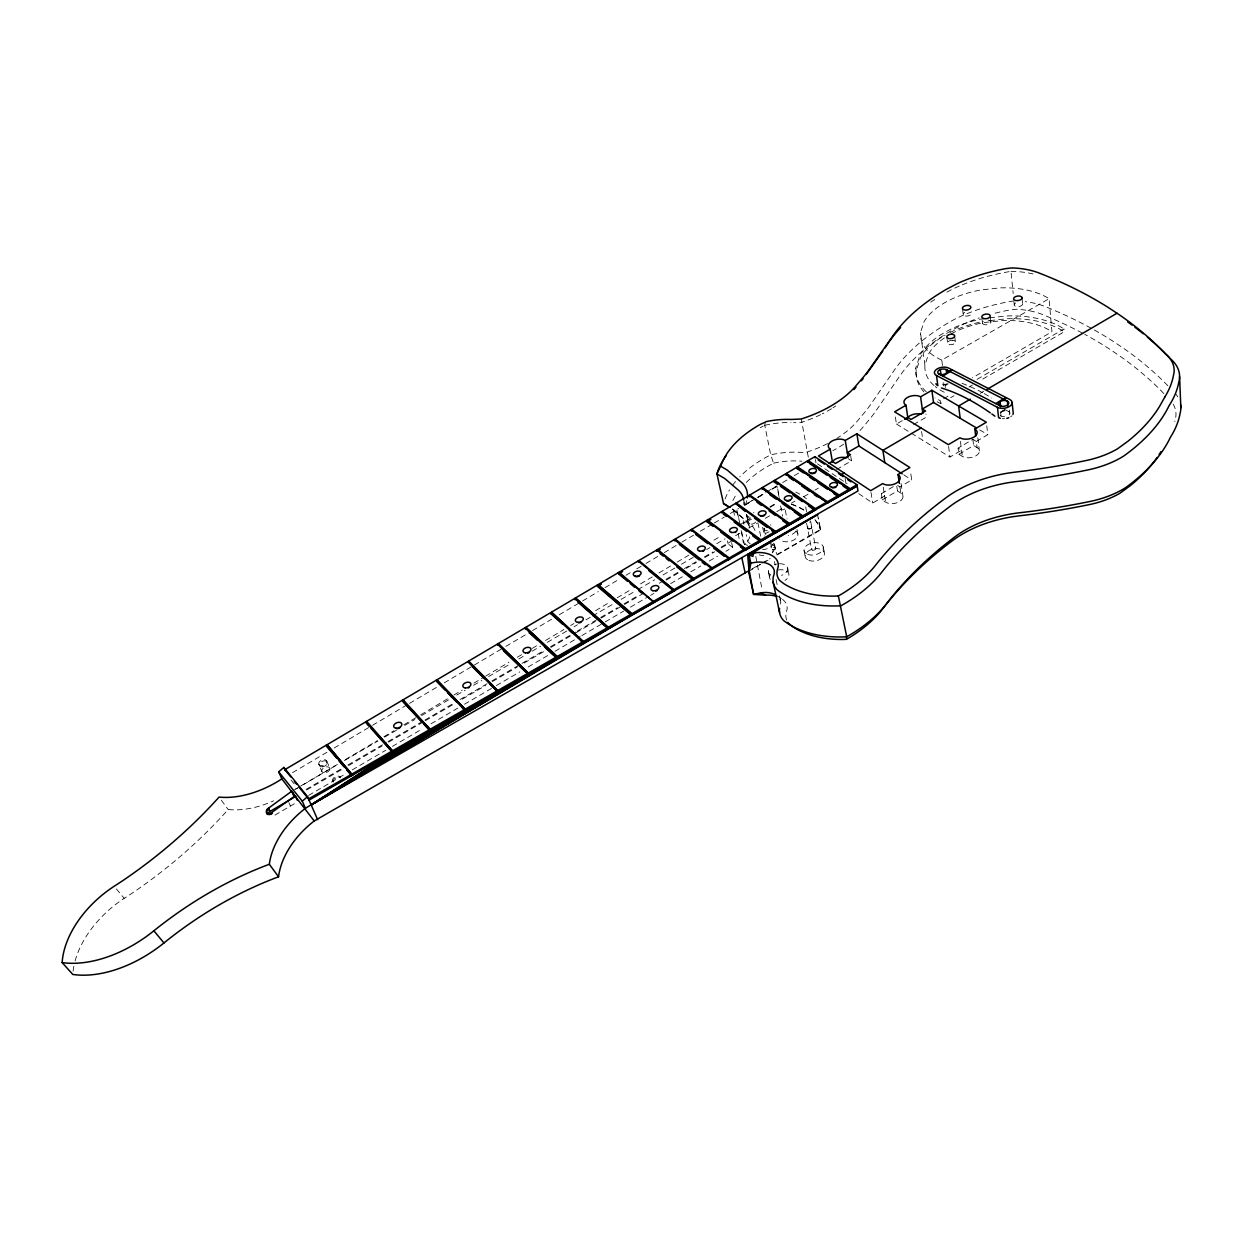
<?xml version="1.0" encoding="UTF-8"?>
<svg xmlns="http://www.w3.org/2000/svg" width="1243" height="1243" viewBox="0 0 1243 1243"><rect width="100%" height="100%" fill="white"/><g stroke="black" fill="none" stroke-linecap="round" stroke-linejoin="round"><path stroke-width="0.75" stroke-dasharray="5 3.75" d="M746.235 482.455A99.269 59.882 -10.6 0 1 768.656 465.783L773.566 463.173L770.707 454.86L764.771 425.324L765.284 421.781M933.959 385.47A70.804 39.046 -7.8 0 1 924.916 365.256L928.412 354.271A70.804 39.046 -7.8 0 1 948.114 335.579M923.969 391.887A82.644 45.727 -7.7 0 1 916.184 370.802L920.317 357.984A82.644 45.727 -7.7 0 1 945.162 335.128M916.184 370.802L915.796 368.006L919.944 355.203A82.737 45.696 -7.7 0 1 981.193 319.031M924.916 365.256L920.473 332.627L924.046 321.735A71.69 38.657 -8 0 1 980.463 290.023L999.792 287.894A71.69 38.657 -8 0 1 1049.076 298.724L1051.951 331.757L972.523 377.748M741.745 532.113L744.417 544.325L747.727 541.606A42.324 25.73 -13.2 0 0 749.653 536.821M75.093 960.948A85.798 55.515 -39.3 0 1 124.207 898.347L132.007 893.266A306.446 175.154 -35.8 0 0 228.184 809.519A79.226 49.969 -33.8 0 0 273.693 800.818M1000.289 412.272L1004.732 409.46M1000.351 412.769L1004.779 409.957M945.27 385.61L948.191 383.792M743.516 523.225L750.182 519.248M770.178 507.284L776.844 503.306M744.914 505.248L751.362 501.426M757.81 497.604L764.243 493.766M772.307 488.981L777.139 486.106L779.796 499.406M295.679 789.243L337.335 764.445M345.663 759.489L377.313 740.626M383.978 736.664L393.984 730.713M403.975 724.762L418.969 715.828M420.647 714.834L452.297 695.987M453.959 694.992L462.287 690.036M473.956 683.091L483.947 677.124M485.625 676.145L508.946 662.255M517.274 657.283L522.278 654.315M532.268 648.364L538.934 644.387M545.599 640.425L563.934 629.502M570.599 625.54L573.924 623.551M595.583 610.655L610.577 601.721M617.243 597.759L632.236 588.825M640.565 583.868L652.233 576.923M658.899 572.961L670.567 566.016M677.233 562.038L688.886 555.093M713.886 540.208L720.552 536.246M740.067 524.624L750.011 518.704M769.914 506.849L776.549 502.887M292.525 772.649L327.531 751.937M334.196 747.991L371.067 726.145M372.543 725.29L407.828 704.377M409.506 703.383L437.909 686.571M444.217 682.858L504.238 647.339M505.901 646.36L530.916 631.553M532.579 630.558L551.535 619.294M559.257 614.772L580.932 601.954M582.594 600.959L598.318 591.59M604.999 587.644L620.039 578.741M625.944 575.307L630.947 572.355M636.758 568.843L644.278 564.462M645.94 563.467L662.612 553.601M664.275 552.622L680.201 543.113M681.879 542.134L693.563 535.205M700.26 531.243L712.627 524.002M714.29 523.008L724.296 517.088M730.325 513.437L738.653 508.511M744.308 505.248L755.977 498.35M757.64 497.355L765.222 492.772M766.884 491.793L776.859 485.889L779.485 499.033M782.639 482.564L787.642 479.596M794.308 475.649L799.311 472.697M911.274 433.17L949.978 457.067L961.554 450.215L958.089 448.101L972.865 439.369L976.345 441.451L977.076 447.62A9.742 5.702 -7.8 0 1 976.004 455.824A9.742 5.702 -7.8 0 1 962.331 456.383L958.881 454.27L958.089 448.101M976.345 441.451L987.781 434.677L986.771 425.805M858.727 493.657L872.726 503.042L884.659 495.973L881.287 493.751L895.007 485.64M897.648 485.469L899.916 486.93L911.709 479.938L910.404 471.097M958.881 454.27L973.611 445.522L977.076 447.62M882.266 499.888L897.477 490.876L900.849 493.083A9.835 5.92 -9.2 0 1 899.373 501.644A9.835 5.92 -9.2 0 1 885.622 502.125L882.266 499.888L881.287 493.751M803.724 496.734L813.435 491.047M815.051 490.099L818.282 488.204M980.307 393.301L983.633 391.343M735.607 535.671L742.195 531.833M748.783 527.995L757.018 523.194M765.268 518.378L770.209 515.503M776.797 511.665L783.385 507.812M791.62 503.011L794.914 501.1M306.042 789.414L341.203 768.904M347.9 764.989L386.402 742.522M388.08 741.543L423.241 721.018M424.904 720.039L453.369 703.429M460.065 699.514L490.208 681.925M491.871 680.946L520.335 664.337M522.013 663.358L543.781 650.664M550.478 646.748L575.587 632.097M577.265 631.118L599.017 618.424M600.695 617.445L617.429 607.672M624.126 603.756L639.197 594.962M659.287 583.231L664.306 580.31M665.984 579.331L682.733 569.558M684.396 568.579L696.127 561.743M704.486 556.848L712.861 551.97M721.235 547.091L731.272 541.218M306.757 789.958L341.872 769.464M348.568 765.564L382.005 746.033M388.702 742.133L423.816 721.624M425.479 720.645L453.913 704.051M462.272 699.172L485.687 685.499M492.368 681.599L517.445 666.947M524.142 663.047L544.201 651.332M550.898 647.432L574.297 633.759M575.975 632.78L599.39 619.123M601.053 618.144L622.79 605.45M624.468 604.471L644.542 592.756M666.279 580.061L679.657 572.262M686.338 568.346L696.375 562.489M704.734 557.61L714.772 551.752M721.453 547.852L728.134 543.937L732.655 547.355L725.943 551.27M274.983 815.097L296.456 802.527M308.684 795.38L345.554 773.814M352.251 769.883L385.765 750.275M392.477 746.359L422.636 728.709M431.01 723.814L457.828 708.122M464.525 704.206L494.698 686.556M496.361 685.577L519.823 671.857M528.213 666.947L553.337 652.249M555.015 651.27L580.155 636.556M581.833 635.577L603.616 622.836M605.294 621.857L623.722 611.074M630.434 607.159L648.862 596.36M650.54 595.381L653.896 593.424M670.645 583.62L682.376 576.768M690.751 571.858L700.803 565.985M709.194 561.075L717.568 556.18M836.586 469.497L851.517 460.811L850.756 456.274M913.527 424.562L926.423 417.058L926.004 414.028M294.591 789.569L297.434 787.907M300.79 785.949L337.692 764.461M344.389 760.561L377.934 741.014M384.646 737.115L396.377 730.278M404.767 725.384L414.836 719.526M421.548 715.611L450.044 699.017M456.756 695.101L465.146 690.222M473.536 685.328L481.911 680.449M488.623 676.534L510.422 663.84M518.813 658.961L523.847 656.024M532.222 651.146L540.612 646.251M547.324 642.351L567.445 630.621M574.157 626.721L577.513 624.763M585.888 619.884L590.922 616.948M592.6 615.969L614.399 603.275M621.112 599.359L636.198 590.58M637.877 589.602L654.657 579.828M663.032 574.95L674.778 568.098M681.49 564.198L693.221 557.361M706.645 549.546L710.002 547.588M716.698 543.688L725.089 538.794M895.38 417.042L896.436 424.018L902.915 420.258M943.639 398.723L950.32 394.854M977.06 379.333L1063.977 328.929L1064.21 331.772L980.727 380.234M937.113 401.738A82.644 45.727 -7.7 0 0 940.671 403.493L943.996 401.551M950.677 397.682L954.018 395.74M969.043 387.024L972.383 385.081M751.984 500.649L745.272 504.534L745.893 503.244A47.98 28.496 -13.2 0 0 746.81 500.587M758.696 496.765L763.715 493.859M772.105 489.012L777.139 486.106M751.829 569.045L760.188 564.229M761.866 563.265L770.209 558.433M776.891 554.58L820.333 529.518L817.49 514.291M748.612 571.36L762.021 563.654M763.699 562.691L770.396 558.822M777.093 554.968L820.66 529.922L818.422 517.943M942.489 365.582L941.774 360.082L1049.076 298.724M773.566 463.173L774.979 462.862A60.55 36.187 -11.6 0 1 798.969 461.013L801.921 461.215M989.599 317.804L1007.048 315.94A82.737 45.696 -7.7 0 1 1063.977 328.929M989.91 320.601L1007.343 318.736A82.644 45.727 -7.7 0 1 1064.21 331.772M744.417 544.325L747.618 545.273M1004.934 409.569L1008.446 411.402M979.67 429.86L987.781 434.677M896.436 424.018L909.627 432.16M903.801 474.857L911.709 479.938M777.155 595.863L782.577 599.39M848.332 458.729L851.517 460.811M732.515 509.21L751.875 525.478A47.187 28.807 -13.2 0 1 755.682 532.284M817.537 463.872L847.105 483.651M736.462 511.79L731.195 508.185L744.479 519.714A42.324 25.73 -13.2 0 1 749.607 527.591M803.149 496.299L806.489 498.831M750.259 543.828L747.727 541.606L746.22 534.614M116.407 888.947L124.207 898.347M291.064 780.014L294.607 784.411M221.332 800.197L228.184 809.519M318.829 764.29L319.109 764.756A4.273 2.719 -23.2 0 0 326.008 763.606A4.273 2.719 -23.2 0 0 323.6 759.644A4.273 2.719 -23.2 0 0 318.829 764.29L321.828 771.499M288.904 802.636L290.442 806.054M332.627 780.93L333.14 782.142M326.723 760.965L329.752 768.127A4.304 2.75 -23.3 0 1 324.734 772.851A4.304 2.75 -23.3 0 1 322.9 768.469A4.304 2.75 -23.3 0 1 329.752 768.127M727.45 540.876L728.134 543.937M731.614 542.756L732.655 547.355M739.834 523.381L736.757 509.459L739.072 520.164M733.665 511.463L734.504 515.208M743.19 520.662L743.951 524.158M743.671 499.857L744.883 505.466M746.888 514.835L749.7 527.933M746.515 514.944L748.193 522.744M757.873 522.775L760.825 536.774M768.36 571.92L769.635 577.886M776.114 579.673L777.232 585.065M779.485 595.832L780.604 601.224M764.119 528.834L765.393 534.972M762.612 527.312L764.461 536.059M774.203 544.543L774.824 547.51M770.582 542.927L772.618 552.747M774.451 561.556L775.181 565.083M808.292 457.16L801.253 419M774.405 543.766L776.487 553.819M779.485 563.716A9.835 6.153 -11.7 0 1 787.689 568.175L788.901 574.142M780.573 505.932L782.624 516.156M785.281 510.174L787.021 518.937M797.012 529.44L797.882 533.9M804.066 550.711L805.231 556.693M805.682 506.926L806.645 512.038M806.583 523.287L811.555 549.251M810.56 520.926L815.781 548.427M755.791 556.398L762.083 589.695M823.286 546.967L824.404 552.964M815.392 459.553L815.983 462.831M741.154 530.606L743.454 543.144M738.218 533.558L739.476 540.658M845.085 478.306L845.986 483.574M870.986 492.43L872.726 503.042M883.245 487.132L885.622 502.125M896.762 486.277L897.477 490.876M901.051 483.48L903.008 496.47M899.916 486.93L900.849 493.083M921.576 431.507L922.803 440.302M940.671 403.493L940.298 400.666A82.737 45.696 -7.7 0 1 935.031 397.978M1013.946 301.598L1014.319 305.203A4.226 2.253 -7.6 0 0 1018.732 306.586A4.226 2.253 -7.6 0 0 1022.647 304.1L1022.569 303.525A4.226 2.253 -7.6 0 0 1022.212 302.997M943.111 382.533L943.546 385.905M948.595 446.439L949.978 457.067M944.851 383.916L945.333 387.583M960.435 441.343L962.331 456.383M946.855 337.226L947.617 343.27M954.81 337.164L955.37 341.701M972.865 439.369L973.611 445.522M962.517 308.606L963.232 314.603A4.226 2.253 -8.4 0 0 965.935 316.064L967.007 316.079A4.226 2.253 -8.4 0 0 971.544 313.516L971.482 312.925A4.226 2.253 -8.4 0 0 971.14 312.397M977.837 437.816L979.391 450.836M982.001 318.767L982.514 323.289M990.36 317.058L990.92 322.201M1000.677 412.66L1001.05 416.094M1009.487 409.941L1009.86 413.391M962.315 284.802A130.437 70.929 -7.3 0 1 1010.979 271.362L1013.185 293.503M1022.057 298.04L1022.647 304.1M963.232 314.603L963.185 314.028A4.226 2.253 -8.4 0 1 964.646 312.319M73.104 971.156A85.798 55.515 -39.3 0 1 74.238 964.382M791.154 503.943A79.521 48.881 -12.5 0 1 806.039 511.417M814.926 519.683A79.521 48.881 -12.5 0 1 820.333 529.518M750.788 517.958A3.931 2.377 -12.2 0 1 747.307 517.228A3.931 2.377 -12.2 0 1 747.369 514.742M784.753 508.853A1.896 1.134 -11.5 0 1 781.863 509.661A1.896 1.134 -11.5 0 1 781.925 507.828M810.11 521.967A2.175 1.321 -11 0 1 809.721 522.262M765.439 534.49A3.978 2.424 -11.9 0 1 765.968 533.527M766.434 533.076A3.978 2.424 -11.9 0 1 769.153 531.942M767.428 530.73A3.978 2.424 -11.9 0 1 764.165 528.337M755.589 522.044A3.931 2.377 -12.2 0 1 750.617 524.126A3.931 2.377 -12.2 0 1 748.348 521.33A3.931 2.377 -12.2 0 1 753.32 519.248M333 781.598A4.366 2.812 -23.3 0 1 335.672 778.025A4.366 2.812 -23.3 0 1 340.442 777.854M332.906 781.412A4.366 2.812 -23.2 0 1 334.802 777.015A4.366 2.812 -23.2 0 1 340.38 777.046M764.6 528.85A3.978 2.424 -11.9 0 1 763.963 528.057M770.442 524.841A3.978 2.424 -11.9 0 1 770.955 525.136M749.032 516.777A3.931 2.377 -12.2 0 1 746.577 514.462M753.553 512.504A3.931 2.377 -12.2 0 1 753.926 512.862M835.747 405.995A90.428 49.86 -11.6 0 1 832.95 407.828M831.505 408.745A90.428 49.86 -11.6 0 1 822.307 413.857M820.691 414.649A90.428 49.86 -11.6 0 1 801.704 422.263L796.141 422.76A66.376 38.751 -11.7 0 0 793.609 422.604M773.534 543.144A9.664 5.935 -12 0 1 762.612 549.577M771.328 543.921A9.633 5.935 -12 0 1 772.773 552.203M763.87 555.512A9.633 5.935 -12 0 1 759.364 554.829M796.079 531.274A9.602 5.873 -11.4 0 1 793.065 540.41A9.602 5.873 -11.4 0 1 779.625 539.042M778.196 569.978A9.82 6.153 -11.7 0 1 788.295 572.65A9.82 6.153 -11.7 0 1 785.017 580.357M770.225 579.393A9.82 6.153 -11.7 0 1 770.411 574.608M949.916 332.596A82.644 45.727 -7.7 0 1 983.322 321.455M1163.821 393.549A533.713 334.429 -13.7 0 0 1121.543 357.238L1111.242 350.184A533.045 333.963 -13.7 0 0 1084.782 334.383M1173.159 404.146A57.629 32.924 -5.2 0 1 1175.8 416.871L1175.225 419.637A150.294 86.249 -6.9 0 1 1174.837 421.579M786.664 620.102A28.201 18.132 -10.9 0 1 786.182 612.861L787.13 608.899A24.192 15.46 -12.1 0 0 779.92 597.712M732.888 500.525A99.269 59.882 -10.6 0 1 735.234 496.221M859.97 430.575A93.815 53.014 -11.5 0 0 862.875 427.266L868.655 420.352A197.062 108.654 -13 0 0 876.129 410.563L898.44 377.95A208.265 118.116 -5.8 0 1 951.874 330.25L962.921 324.392A123.849 69.002 -7.1 0 1 979.251 317.897M843.717 444.202A93.815 53.014 -11.5 0 1 832.872 450.65M995.115 313.174A123.849 69.002 -7.1 0 1 1009.984 309.942L1016.23 309.274A62.305 33.981 -7.7 0 1 1042.659 314.588A533.045 333.963 -13.7 0 1 1083.166 333.512M796.002 531.087A9.618 5.873 -11.5 0 1 788.342 535.609M760.219 427.685A105.748 62.305 -10.8 0 1 763.233 426.1M795.769 492.073A80.018 48.726 -12.5 0 1 799.762 494.186M791.465 504.347A79.536 48.897 -12.4 0 1 806.365 511.821M815.253 520.087A79.536 48.897 -12.4 0 1 820.66 529.922M779.967 599.25A19.002 12.104 -12.2 0 1 780.247 605.45M1013.931 300.868A128.961 71.566 -7.1 0 0 955.416 318.829A213.765 120.773 -5.9 0 0 893.313 371.626L870.923 404.099A193.24 106.09 -13 0 1 860.84 416.84L857.779 420.554A89.418 50.326 -11.5 0 1 836.663 438.484M959.254 286.092A130.437 70.929 -7.3 0 0 951.827 289.479A216.298 119.779 -6.1 0 0 945.939 292.726M827.589 443.596A89.418 50.326 -11.5 0 1 807.22 451.97L801.735 452.436A65.599 39.061 -11.6 0 0 770.707 454.86A104.49 62.787 -10.7 0 0 739.756 476.877M764.771 425.324A66.376 38.751 -11.7 0 1 791.061 422.527M930.681 302.189A216.298 119.779 -6.1 0 1 934.705 299.532M1091.136 328.23A539.726 337.055 -13.7 0 0 1045.239 306.601A67.106 36.467 -7.8 0 0 1025.211 301.645M1094.368 330.017A539.726 337.055 -13.7 0 1 1114.691 342.322L1125.133 349.407A539.726 337.055 -13.7 0 1 1170.347 388.344M1010.979 271.362A67.868 36.109 -8 0 1 1033.042 273.926M743.842 502.125A42.821 25.544 -13.2 0 1 743.687 504.456M725.042 499.002A104.49 62.787 -10.7 0 1 729.532 489.913M732.5 485.469A104.49 62.787 -10.7 0 1 735.903 481.119M1176.018 394.326A62.834 35.752 -5.3 0 1 1177.727 396.874M787.689 568.175A9.835 6.153 -11.7 0 1 781.552 575.416M770.178 574.701A9.835 6.153 -11.7 0 1 769.153 568.641M774.513 564.695A9.835 6.153 -11.7 0 1 776.968 564.011M944.307 392.275A70.804 39.046 -7.8 0 1 935.202 386.526M951.175 333.839A70.804 39.046 -7.8 0 1 984.099 322.574L1003.21 320.539A70.804 39.046 -7.8 0 1 1051.951 331.757M941.774 360.082A71.69 38.657 -8 0 1 920.473 332.627M926.221 391.685A82.737 45.696 -7.7 0 1 915.796 368.006M988.076 320.119A4.273 2.3 -8.1 0 1 990.562 323.009A4.273 2.3 -8.1 0 1 984.611 324.672A4.273 2.3 -8.1 0 1 983.182 321.502M1014.241 304.613A4.226 2.253 -7.6 0 1 1015.671 302.935M1012.004 415.69A8.53 4.879 -7.3 0 1 1010.606 416.809M1004.53 418.673A8.53 4.879 -7.3 0 1 1002.34 418.673M947.197 383.652A4.956 2.766 -8.6 0 1 940.236 384.18M1000.413 412.583A5.127 2.937 -7.3 0 1 1007.42 411.013A5.127 2.937 -7.3 0 1 1009.114 414.913M1004.624 416.716A5.127 2.937 -7.3 0 1 1000.273 415.535M961.989 383.31A192.805 95.866 55.5 0 1 982.654 392.772M984.161 393.596A192.805 95.866 55.5 0 1 991.79 398.055M952.837 340.302L951.843 340.287A3.962 2.16 -8.6 0 0 947.648 342.415A3.962 2.16 -8.6 0 0 950.149 344.684L951.144 344.699A3.962 2.16 -8.6 0 0 955.339 342.555A3.962 2.16 -8.6 0 0 952.837 340.302M772.897 549.81A1.787 1.103 -11.8 0 0 775.352 548.349A1.787 1.103 -11.8 0 0 772.571 547.93A1.787 1.103 -11.8 0 0 772.897 549.81M808.276 528.679A2.175 1.321 -11 0 0 811.71 527.405A2.175 1.321 -11 0 0 808.789 526.317A2.175 1.321 -11 0 0 808.276 528.679M322.232 766.838A4.273 2.719 -23.2 0 0 327.22 762.161A4.273 2.719 -23.2 0 0 320.414 762.487A4.273 2.719 -23.2 0 0 322.232 766.838M772.928 549.981A1.787 1.103 -11.8 0 0 775.383 548.536A1.787 1.103 -11.8 0 0 772.602 548.116A1.787 1.103 -11.8 0 0 772.928 549.981M808.913 560.391A9.758 6.06 -10.9 0 0 824.389 554.564A9.758 6.06 -10.9 0 0 811.166 549.608A9.758 6.06 -10.9 0 0 808.913 560.391M808.307 528.865A2.175 1.321 -11 0 0 811.757 527.576A2.175 1.321 -11 0 0 808.82 526.504A2.175 1.321 -11 0 0 808.307 528.865M812.363 550.059A2.144 1.336 -10.9 0 0 815.781 548.784A2.144 1.336 -10.9 0 0 812.875 547.697A2.144 1.336 -10.9 0 0 812.363 550.059M807.748 554.394A9.789 6.06 -10.9 0 0 823.27 548.567A9.789 6.06 -10.9 0 0 810.016 543.626A9.789 6.06 -10.9 0 0 807.748 554.394"/><path stroke-width="1.5" d="M748.97 573.241L748.208 554.316L748.97 573.241L749.063 554.953L748.208 554.316L817.785 514.524L753.88 552.125L752.87 556.413L749.063 554.953L750.803 563.265L748.97 573.241L753.6 594.418L765.486 595.148A24.192 15.46 -12.1 0 1 776.797 596.422M787.813 622.323A28.201 18.132 -10.9 0 0 788.559 623.365L792.646 626.627A81.261 51.538 -10 0 0 842.381 639.477L846.359 639.353L846.716 636.773L838.357 595.941L840.765 594.574A125.201 76.709 -11.9 0 0 875.833 564.897A527.281 345.632 2.2 0 1 946.172 497.62A105.562 65.102 -6.3 0 1 1008.353 473.07L1014.723 472.185A422.014 214.247 -8.3 0 0 1085.962 460.563A72.84 41.765 -6.1 0 0 1117.395 448.894L1128.069 441.141A198.181 110.922 -8.1 0 0 1159.719 406.135L1165.033 396.688M267.587 808.991L268.814 809.007L266.655 811.228L266.608 813.124L271.285 814.025C266.996 816.449 264.231 810.296 268.457 808.23L291.732 791.232L295.446 796.577L269.933 811.461A4.413 2.828 -25 0 0 267.54 814.507M728.414 506.787L723.55 503.586L716.931 473.94L721.841 463.375A100.947 59.244 -10.8 0 1 760.296 424.407L766.729 421.47A61.56 35.783 -11.7 0 1 791.076 419.466L801.253 419L807.764 416.762A95.276 52.33 -11.7 0 0 856.085 385.625L861.989 378.742A200.076 107.162 -13.1 0 0 869.603 369L892.381 336.604A211.73 116.764 -6.2 0 1 946.762 289.106L957.996 283.249A125.838 68.147 -7.4 0 1 1005.773 268.628L1012.128 267.913A63.284 33.53 -8 0 1 1038.93 272.963A542.445 330.949 -13.7 0 1 1108.445 307.611L1118.918 314.51A543.129 331.399 -13.7 0 1 1165.39 353.804L1167.767 356.011A58.607 32.551 -5.6 0 1 1173.951 373.086L1173.361 375.821A152.78 85.254 -7.2 0 1 1165.033 396.688M888.947 342.12L885 347.962M866.231 374.454L882.779 351.07M853.925 389.603L855.992 387.132M62.15 962.595A104.396 65.04 -38.1 0 0 153.868 930.805A321.968 230.281 -42.3 0 1 269.327 864.258A78.822 53.216 -34.8 0 1 305.421 808.307L302.267 801.176L307.549 796.67L283.87 767.413L278.681 771.81L281.85 778.895L314.199 820.986A78.262 53.263 -35 0 0 278.541 876.797A319.467 230.095 -42.6 0 0 163.952 942.955A103.697 65.133 -38.2 0 1 72.809 974.465L62.15 962.595A86.42 55.453 -39.1 0 1 114.17 886.259L122.032 881.147A308.388 174.657 -35.6 0 0 219.048 797.089A79.754 49.875 -33.7 0 0 281.85 778.895M269.933 813.777L295.306 795.691L297.295 800.166M995.767 403.602L1003.194 398.925M1003.614 399.143L1006.069 397.605M676.658 566.792L693.252 579.999L694.06 579.518L656.755 549.981L638.902 560.515L674.747 590.58L430.979 730.262L305.421 808.307M942.831 376.085L950.149 371.564M949.745 371.362L952.169 369.87M489.758 683.992L497.821 691.978L467.881 661.54L437.085 679.719L466.016 710.188L311.17 804.936L857.996 490.938L856.94 484.723L814.864 456.678L808.168 460.547L808.385 461.774M528.337 674.483L497.402 644.092L468.735 661.027L498.707 691.45L311.17 804.936L393.285 751.86L430.979 730.262L403.152 699.778L436.215 680.232L465.131 710.701L462.396 707.904M583.604 642.817L311.17 804.936L393.347 751.813L366.669 721.313L402.266 700.291L430.078 730.791L423.552 723.799M762.534 487.489L802.729 515.861L802.962 517.104L762.798 488.717L762.534 487.489L773.938 480.73L815.626 509.879L744.977 550.354L740.346 546.889M608.448 628.57L311.17 804.936L631.926 615.13M309.056 800.119L351.629 775.741L351.132 774.529L326.179 745.225L284.865 769.635L290.784 776.953M327.095 744.697L352.561 775.197L327.095 744.697L365.768 721.841L391.965 751.145L392.446 752.357L351.629 775.741L346.642 769.883M498.257 643.594L529.207 673.986L498.257 643.594L524.95 627.824L556.802 658.168M556.274 656.382L525.789 627.327L550.649 612.644L583.387 642.942L580.543 640.378M551.472 612.162L584.241 642.445L551.472 612.162L574.686 598.458L608.247 628.694L577.964 602.218M575.509 597.961L609.101 628.197L575.509 597.961L597.184 585.158L631.491 615.316M674.747 590.58L638.11 560.981L619.076 572.231L654.206 602.342L632.376 614.865L597.992 584.676L618.268 572.697L654.206 602.342L857.157 485.966L826.828 503.337M657.547 549.499L674.343 539.586L712.286 569.061L711.478 569.543L711.182 568.3L693.765 578.275L657.547 549.499L657.065 551.193L656.755 549.981M674.343 539.586L674.654 540.814L675.493 540.379L675.135 539.12L690.953 529.782L729.501 559.21L728.631 559.63M690.953 529.782L691.248 530.994L692.087 530.575L691.745 529.316L706.645 520.506L745.769 549.888L745.505 548.645L707.422 520.04L721.499 511.728L761.182 541.047L760.918 539.804L722.276 511.261L735.607 503.399L775.818 532.672L775.554 531.429L736.384 502.949L749.016 495.475L788.683 523.924L788.932 525.168M749.016 495.475L749.265 496.703L750.104 496.299L749.778 495.025L761.773 487.94L801.937 516.327L802.186 517.57L794.417 512.069M786.353 473.428L827.465 501.706L827.698 502.949L786.586 474.655L786.353 473.428L796.732 467.29L838.264 495.522L838.481 496.765L833.633 493.471M797.478 466.855L839.041 495.071L839.258 496.314L797.726 468.083L797.478 466.855L807.406 460.982L849.357 489.167L849.575 490.41L843.065 486.029M326.179 745.225L326.691 746.437L327.593 745.893M365.768 721.841L393.347 751.813L392.446 752.357L371.237 728.631M402.266 700.291L430.979 730.262M436.215 680.232L466.016 710.188M498.676 691.434L467.881 661.54M498.661 644.806L497.806 645.303L497.402 644.092M526.177 628.538L525.338 629.036L524.95 627.824M550.649 612.644L551.022 613.871L551.845 613.374M575.866 599.188L575.043 599.67L574.686 598.458M597.184 585.158L597.526 586.385L601.457 584.055M618.268 572.697L618.61 573.924L622.588 571.578M706.645 520.506L706.925 521.734L710.887 519.465M761.773 487.94L762.021 489.167L762.86 488.763M786.586 474.655L785.902 475.152L785.592 473.878L774.7 480.295L774.948 481.523M797.788 468.129L797.043 468.58L803.398 472.899M906.007 405.234L894.603 411.821L948.362 444.652L959.984 437.8A9.82 5.687 -7.9 0 0 973.751 437.21A9.82 5.687 -7.9 0 0 974.854 429.037L986.352 422.247L931.893 390.302L920.597 396.812A9.493 5.376 -9.1 0 0 907.374 397.48A9.493 5.376 -9.1 0 0 906.007 405.234L907.778 417.43L911.041 419.435L925.584 410.998L922.29 409.025L933.524 402.514L976.423 427.934M830.184 449.158L818.422 455.948L870.69 490.674L882.685 483.589A9.913 5.889 -9.3 0 0 896.514 483.076A9.913 5.889 -9.3 0 0 898.021 474.546L909.892 467.554L856.862 433.776L845.224 440.488A9.587 5.562 -10.4 0 0 831.94 441.079A9.587 5.562 -10.4 0 0 830.184 449.158L832.344 461.339L835.514 463.453L850.492 454.752L847.306 452.67L858.882 445.973L902.216 473.847M656.972 551.286L660.188 549.39M840.936 474.935L844.168 473.039M921.079 427.996L882.887 450.354L884.814 462.645M970.301 399.158L958.633 405.995L960.171 418.301M986.973 389.401L1116.991 313.236M808.168 460.547L850.134 488.717L856.94 484.723M846.359 639.353L848.72 637.985A123.057 77.439 -11.8 0 0 883.074 608.34A516.498 346.409 3 0 1 951.998 540.985A103.682 65.646 -5.9 0 1 1013.107 516.668L1019.369 515.814A415.675 217.323 -8 0 0 1089.396 504.58A71.612 42.2 -5.7 0 0 1120.285 493.02L1130.757 485.283A194.98 112.227 -7.8 0 0 1157.14 457.455M829.003 463.282L832.344 461.339M904.531 419.311L907.778 417.43M314.199 820.986L748.488 570.972M749.778 495.025L789.476 523.458L801.937 516.327M351.132 774.529L308.528 798.923L299.066 787.207M352.064 773.985L391.965 751.145M392.881 750.601L429.627 729.563M430.529 729.035L464.696 709.489M465.581 708.961L497.402 690.751M498.288 690.238L527.933 673.255M528.803 672.758L556.429 656.941M525.789 627.327L557.284 656.444L583.014 641.714M583.868 641.217L607.905 627.466M608.744 626.969L631.195 614.12M597.992 584.676L632.034 613.622L653.057 601.596L653.383 602.839M653.88 601.115L673.613 589.835L673.924 591.062L648.799 570.646M674.436 589.337L692.941 578.756L693.252 579.999M675.135 539.12L712.006 567.833L728.414 558.433L728.693 559.676M691.745 529.316L729.221 557.967L744.697 549.111L744.977 550.354M745.505 548.645L760.126 540.27L760.39 541.513L752.621 535.78M760.918 539.804L774.762 531.895L775.026 533.138L771.825 530.808M775.554 531.429L788.683 523.924M774.7 480.295L815.392 508.636L826.688 502.156L826.906 503.399M802.729 515.861L814.616 509.086L814.849 510.329M827.465 501.706L838.264 495.522M839.041 495.071L849.357 489.167M749.063 554.953L756.381 552.607A24.611 15.32 -12.3 0 1 778.289 566.093L777.31 570.04A28.698 17.961 -11.1 0 0 779.672 580.45L783.805 583.666A82.691 51.087 -10.2 0 0 834.302 596.096L838.357 595.941M775.073 594.542A19.002 12.104 -12.2 0 0 760.545 592.911L753.6 594.418L749.513 572.153M266.903 809.846L267.898 809.659M270.974 813.357L272.326 813.528L271.968 812.751M268.908 813.963L270.197 814.336M760.545 592.911L765.486 595.148M267.975 813.901L269.125 814.429M938.916 374.034L999.916 405.777M936.492 375.526L997.461 407.331A8.561 4.863 -7.4 0 0 1009.502 406.477A8.561 4.863 -7.4 0 0 1009.813 399.516L948.642 368.052A8.266 4.584 -8.6 0 0 937.067 368.953A8.266 4.584 -8.6 0 0 936.492 375.526L937.828 385.672A8.235 4.599 -8.6 0 1 935.901 383.73M720.862 466.311L727.357 470.165L742.926 483.636A47.98 28.496 -13.2 0 1 747.354 497.946M723.55 503.586L729.983 507.377M818.205 459.988L824.435 464.152M827.558 466.234L832.22 469.341M838.45 473.505L843.127 476.613M847.804 479.736L850.927 481.802M808.463 461.821L850.352 489.96L850.134 488.717M809.317 463.344L815.75 467.679M818.966 469.838L826.999 475.23M830.215 477.39L838.248 482.797M809.768 477.234L814.538 480.482M817.723 482.641L827.263 489.136M785.592 473.878L826.688 502.156M789.056 477.328L793.78 480.575M801.642 485.997L809.519 491.42M814.243 494.667L817.381 496.843M774.28 482.02L777.388 484.195M780.495 486.37L789.849 492.881M792.956 495.056L802.294 501.582M808.525 505.917L814.818 510.314M769.79 494.667L775.943 499.018M782.096 503.368L789.802 508.807M267.183 813.621L268.162 814.32M789.662 524.655L789.476 523.458M756.94 502.203L761.493 505.481M769.106 510.935L775.181 515.301M782.779 520.755L787.332 524.018M745.303 511.494L735.607 503.399M754.672 518.315L767.149 527.405M723.379 514.136L726.456 516.42M734.162 522.107L746.468 531.227M706.925 521.734L713.047 526.348M720.629 532.051L732.764 541.171M695.785 534.474L707.733 543.626M713.7 548.194L724.156 556.196M679.284 544.434L699.188 559.94M702.233 562.333L705.294 564.726M660.126 553.632L663.125 556.025M666.139 558.418L669.138 560.811M618.61 573.924L627.327 581.165M630.217 583.573L634.551 587.178M638.886 590.782L641.776 593.191M597.526 586.385L628.538 612.799M551.053 613.902L562.287 623.986M569.31 630.294L572.106 632.811M557.641 657.64L557.284 656.444M529.456 632.858L537.66 640.44M544.481 646.764L554.036 655.605M503.368 650.633L525.525 671.81M472.34 666.745L484.397 678.678M436.666 681.459L444.792 689.818M447.496 692.6L456.973 702.342M402.716 701.503L420.957 721.018M366.25 723.053L368.751 725.85M266.608 813.124L267.354 813.994M326.691 746.437L336.667 758.152M339.168 761.089L344.156 766.947M153.868 930.805L163.952 942.955M294.327 781.35L296.704 784.271M278.681 771.81L302.267 801.176M269.327 864.258L278.541 876.797M268.457 808.23L269.933 811.461M291.732 791.232L294.389 797.183M283.87 767.413L285.331 770.691M307.549 796.67L317.649 819.665M366.669 721.313L367.151 722.525M403.152 699.778L403.602 700.974M437.085 679.719L437.52 680.931M468.735 661.027L469.155 662.239M619.076 572.231L619.418 573.443M632.034 613.622L632.376 614.865M638.11 560.981L638.467 562.256L638.902 560.515M693.765 578.275L694.06 579.518M712.006 567.833L712.286 569.061M707.422 520.04L707.702 521.268M729.221 557.967L729.501 559.21M722.276 511.261L721.779 512.955L721.499 511.728M741.807 557.734L745.147 572.899M736.384 502.949L736.648 504.161M773.162 582.144L779.594 612.721M773.938 480.73L774.187 481.973M796.732 467.29L796.965 468.518M807.406 460.982L807.639 462.225M815.392 508.636L815.626 509.879M814.864 456.678L815.082 457.921M845.224 440.488L848.068 457.206M856.862 433.776L858.882 445.973M898.021 474.546L899.373 483.403M920.597 396.812L922.928 413.562M931.893 390.302L933.524 402.514M940.314 369.559A4.972 2.766 -8.6 0 0 939.91 374.407A4.972 2.766 -8.6 0 0 947.508 371.408A4.972 2.766 -8.6 0 0 940.314 369.559L940.982 374.609M946.653 372.916L946.218 369.544L1007.358 401.069L1007.902 406.243M974.854 429.037L975.708 436.122M1000.118 401.598L1000.677 406.756M997.461 407.331L998.595 417.648A8.53 4.879 -7.3 0 0 1000.32 418.316M1012.159 402.81L1013.247 413.142A8.53 4.879 -7.3 0 1 1012.905 414.447M1179.591 376.536L1180.85 407.828M399.873 727.839A4.273 2.719 -21.3 0 1 396.75 728.724M469.046 687.55A4.195 2.657 -19.4 0 1 468.316 687.923M529.192 652.528A4.149 2.61 -17.7 0 1 527.7 653.15M639.492 575.913A4.024 2.47 -14.8 0 1 638.809 576.255M638.063 576.503A4.024 2.47 -14.8 0 1 635.794 576.721M657.205 590.472A4.071 2.533 -14.5 0 1 655.776 591.078M703.771 550.835A4.009 2.455 -13.4 0 1 703.103 551.177M764.585 515.425A3.962 2.393 -12 0 1 760.918 516.218M789.973 500.572A3.947 2.362 -11.4 0 1 786.99 501.038M836.026 487.054A3.947 2.346 -10.5 0 1 832.375 487.831M815.641 472.511A3.9 2.3 -10.9 0 1 811.493 473.676M580.885 622.355A4.102 2.564 -16.4 0 1 578.554 622.852M735.794 532.19A3.978 2.424 -12.6 0 1 735.126 532.517M1160.962 451.629A194.98 112.227 -7.8 0 1 1159.113 454.55M726.052 455.901A105.748 62.305 -10.8 0 0 716.931 473.94L724.653 478.462L738.016 489.851A42.821 25.544 -13.2 0 1 743.671 499.857M779.532 608.386A33.545 21.488 -11 0 0 783.618 620.552A86.715 54.801 -10 0 0 846.716 636.773A128.417 80.515 -11.8 0 0 886.694 603.476A511.386 341.809 2.9 0 1 954.935 536.805A98.554 62.166 -6 0 1 1019.182 512.815A421.02 219.281 -8.1 0 0 1090.22 501.411A76.88 45.136 -5.8 0 0 1125.94 487.427A200.356 114.884 -7.8 0 0 1170.455 437.194A155.468 88.874 -6.9 0 0 1180.058 413.546A62.834 35.752 -5.3 0 0 1180.648 405M889.879 340.768A216.298 119.779 -6.1 0 1 900.631 327.577M1127.712 321.953A546.516 334.88 -13.7 0 1 1132.062 325.107M1134.906 327.235A546.516 334.88 -13.7 0 1 1143.28 333.777M1147.367 337.133A546.516 334.88 -13.7 0 1 1170.176 358.512A63.579 35.472 -5.5 0 1 1178.799 382.222A157.302 88.144 -7.2 0 1 1169.042 405.746A202.702 113.936 -8 0 1 1123.952 455.87A77.812 44.81 -6 0 1 1087.78 469.947A425.588 217.059 -8.2 0 1 1015.873 481.631A99.828 61.793 -6.2 0 0 950.802 505.792A518.999 341.25 2.3 0 0 881.567 572.433A130.018 79.972 -11.9 0 1 840.998 605.745A87.802 54.443 -10.1 0 1 777.217 589.897A33.981 21.349 -11.1 0 1 773.861 574.887A19.235 12.026 -12.2 0 0 750.803 563.265M863.077 378.695A195.337 105.049 -13.1 0 1 861.399 380.824M907.188 418.269A9.431 5.407 -9 0 1 921.358 414.307M832.188 461.93A9.524 5.593 -10.4 0 1 846.592 457.89M1008.819 417.71A8.53 4.879 -7.3 0 1 1006.737 418.363M941.402 388.002A193.318 94.903 55.5 0 1 990.298 412.862M991.836 413.95A193.318 94.903 55.5 0 1 994.928 416.203M968.064 305.467L966.992 305.467A4.242 2.253 -8.5 0 0 962.455 308.015L962.517 308.606A4.242 2.253 -8.5 0 0 965.236 310.051L966.308 310.051A4.242 2.253 -8.5 0 0 970.845 307.503L970.783 306.912A4.242 2.253 -8.5 0 0 968.064 305.467M952.091 334.258L951.081 334.243A3.978 2.16 -8.6 0 0 946.886 336.387A3.978 2.16 -8.6 0 0 949.388 338.624L950.398 338.64A3.978 2.16 -8.6 0 0 954.593 336.511A3.978 2.16 -8.6 0 0 952.091 334.258M1022.057 298.04L1021.979 297.465A4.242 2.237 -7.7 0 0 1017.566 296.083A4.242 2.237 -7.7 0 0 1013.651 298.569L1013.713 299.159A4.242 2.237 -7.7 0 0 1018.141 300.542A4.242 2.237 -7.7 0 0 1022.057 298.04M731.552 532.424A3.978 2.424 -12.6 0 0 737.348 529.394A3.978 2.424 -12.6 0 0 731.366 528.197A3.978 2.424 -12.6 0 0 731.552 532.424M831.816 487.272A3.962 2.346 -10.5 0 0 837.487 484.335A3.962 2.346 -10.5 0 0 831.427 483.201A3.962 2.346 -10.5 0 0 831.816 487.272M810.949 473.117A3.9 2.3 -10.9 0 0 816.527 470.211A3.9 2.3 -10.9 0 0 810.545 469.139A3.9 2.3 -10.9 0 0 810.949 473.117M577.933 622.355A4.102 2.564 -16.4 0 0 583.278 618.532A4.102 2.564 -16.4 0 0 576.783 618.051A4.102 2.564 -16.4 0 0 577.933 622.355M699.514 551.069A4.009 2.455 -13.4 0 0 705.356 548.008A4.009 2.455 -13.4 0 0 699.405 546.78A4.009 2.455 -13.4 0 0 699.514 551.069M635.204 576.146A4.024 2.47 -14.8 0 0 641.139 573.039A4.024 2.47 -14.8 0 0 635.266 571.764A4.024 2.47 -14.8 0 0 635.204 576.146M652.87 590.705A4.071 2.533 -14.5 0 0 658.868 587.551A4.071 2.533 -14.5 0 0 652.886 586.23A4.071 2.533 -14.5 0 0 652.87 590.705M465.286 687.923A4.195 2.657 -19.4 0 0 470.911 683.93A4.195 2.657 -19.4 0 0 464.431 683.355A4.195 2.657 -19.4 0 0 465.286 687.923M786.431 500.478A3.947 2.362 -11.4 0 0 792.117 497.511A3.947 2.362 -11.4 0 0 786.104 496.377A3.947 2.362 -11.4 0 0 786.431 500.478M396.066 728.212A4.273 2.719 -21.3 0 0 401.862 724.11A4.273 2.719 -21.3 0 0 395.398 723.473A4.273 2.719 -21.3 0 0 396.066 728.212M760.359 515.659A3.962 2.393 -12 0 0 766.092 512.66A3.962 2.393 -12 0 0 760.094 511.494A3.962 2.393 -12 0 0 760.359 515.659M525.478 652.87A4.149 2.61 -17.7 0 0 530.963 648.97A4.149 2.61 -17.7 0 0 524.484 648.458A4.149 2.61 -17.7 0 0 525.478 652.87M983.617 318.55A4.288 2.3 -8.1 0 0 990.267 316.142A4.288 2.3 -8.1 0 0 984.161 314.51A4.288 2.3 -8.1 0 0 983.617 318.55M1000.972 406.166A5.158 2.921 -7.4 0 0 1008.772 403.043A5.158 2.921 -7.4 0 0 1001.19 401.054A5.158 2.921 -7.4 0 0 1000.972 406.166"/></g></svg>
